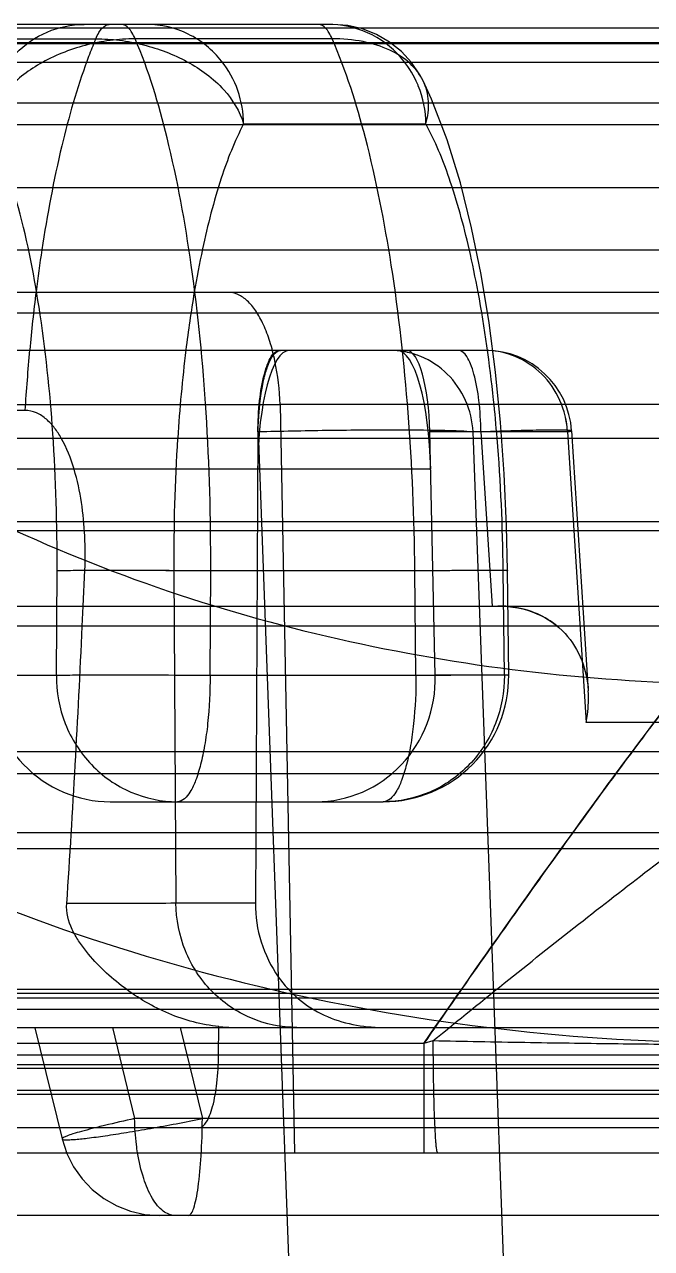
# Model space of a CAD drawing. Header units: millimetres. Extents: x 28656 to 29764, y -21384 to -20601.
# Drawn here: x 29189.663 to 29192.214, y -21149.678 to -21144.699 of the extents above; entities that cross this region are included whole.
import ezdxf

# ---------------------------------------------------------------- set-up
doc = ezdxf.new("R2010")
doc.units = ezdxf.units.MM
doc.header["$LTSCALE"] = 8
doc.layers.add('Cav-cor', color=30, linetype='Continuous')
doc.layers.add('dim', color=3, linetype='Continuous', lineweight=15)

# ---------------------------------------------------------------- blocks, each defined once
blk = doc.blocks.new('20160903.083224')
at = {"layer": 'Cav-cor', "color": 241}
for p, q in [((-48.6595, 10.2644), (-28.2875, 10.2647)), ((-33.2689, 10.2777), (-35.0386, 10.2777)), ((-35.0352, 10.2194), (-34.2339, 10.2194)), ((-33.2724, 10.2194), (-34.0737, 10.2194)), ((-29.1929, 10.1991), (-48.6694, 10.1991)), ((-39.9768, 10.2047), (-28.297, 10.2047)), ((-39.9895, 10.1247), (-24.9954, 10.1247)), ((-48.6435, 9.9584), (-28.2715, 9.9587)), ((-27.7081, 9.8697), (-49.1268, 9.8697)), ((-33.6322, 9.8733), (-32.8908, 9.8733)), ((-40.7306, 9.6147), (-25.4681, 9.6147)), ((-28.2181, 9.3597), (-48.6168, 9.3597)), ((-24.9439, 9.1877), (-40.3423, 9.1877)), ((-40.1037, 9.1047), (-25.9267, 9.1047)), ((-32.6472, 8.9517), (-35.4603, 8.9517)), ((-35.7863, 8.7323), (-33.4839, 8.7313)), ((-33.4839, 8.7313), (-33.4249, 5.6877)), ((-24.8108, 8.7313), (-33.4839, 8.7313)), ((-34.5221, 8.708), (-34.8185, 8.708)), ((-33.5743, 8.62), (-33.5843, 6.7033)), ((-33.5737, 8.62), (-33.4148, 4.335)), ((-32.8526, 7.6302), (-32.8744, 8.62)), ((-32.3149, 8.62), (-32.8744, 8.62)), ((-32.5406, 4.335), (-32.699, 8.62)), ((-32.6669, 8.62), (-32.6214, 7.9119)), ((-32.3149, 8.62), (-32.239, 7.4381)), ((-32.2979, 8.6242), (-32.23, 7.5672)), ((-57.1862, 8.5947), (-25.7221, 8.5947)), ((-32.8711, 8.4684), (-35.2924, 8.4684)), ((-27.7192, 8.2547), (-36.5609, 8.2547)), ((-34.5628, 8.2197), (-24.0036, 8.2197)), ((-34.394, 7.6302), (-34.3914, 8.056)), ((-34.2847, 7.9119), (-34.2781, 8.0576)), ((-33.9161, 8.056), (-33.9078, 6.7033)), ((-33.7688, 7.6302), (-33.7662, 8.056)), ((-33.7662, 8.056), (-32.9357, 8.056)), ((-32.9312, 7.6302), (-32.9357, 8.056)), ((-32.5586, 8.057), (-32.5762, 8.056)), ((-32.5716, 7.6302), (-32.5762, 8.056)), ((-32.554, 7.6312), (-32.5586, 8.057)), ((-38.2497, 7.9119), (-30.6943, 7.9119)), ((-34.2886, 7.8297), (-34.2847, 7.9119)), ((-28.2181, 7.8297), (-48.6168, 7.8297)), ((-34.675, 7.6302), (-34.394, 7.6302)), ((-33.7688, 7.6302), (-32.9312, 7.6302)), ((-32.5716, 7.6302), (-32.8526, 7.6302)), ((-32.554, 7.6312), (-32.5716, 7.6302)), ((-30.8905, 7.4381), (-32.239, 7.4381)), ((-49.1268, 7.3197), (-27.7081, 7.3197)), ((-48.6435, 7.231), (-28.1914, 7.231)), ((-34.1756, 7.1157), (-33.064, 7.1157)), ((-48.6694, 6.9903), (-28.1655, 6.9903)), ((-48.6595, 6.925), (-28.1754, 6.925)), ((-33.5843, 6.7033), (-33.9078, 6.7033)), ((-45.4031, 6.3374), (-31.4887, 6.3374)), ((-31.3246, 6.3518), (-42.1178, 6.3518)), ((-31.3444, 6.3163), (-42.1375, 6.3163)), ((-45.4322, 6.2721), (-31.4627, 6.2721)), ((-42.2032, 6.1977), (2.2365, 6.1977)), ((-34.4811, 6.1963), (-34.3708, 5.7438)), ((-34.1661, 6.1977), (-34.0756, 5.8265)), ((-33.8907, 6.1977), (-33.8002, 5.8265)), ((-33.7342, 6.085), (-33.7331, 6.2011)), ((-32.899, 6.1326), (-34.6901, 6.1326)), ((-32.8622, 6.1426), (-32.899, 6.1326)), ((-32.899, 6.1326), (-32.899, 5.6877)), ((-19.7999, 6.085), (-39.5937, 6.085)), ((-45.1505, 6.0314), (-31.5308, 6.0314)), ((-31.2825, 6.0458), (-42.0757, 6.0458)), ((-45.6824, 5.9427), (-30.6322, 5.9427)), ((-3.1048, 5.9249), (-37.0802, 5.9249)), ((0.042, 5.8265), (-34.0756, 5.8265)), ((-20.0358, 5.7897), (-39.5315, 5.7897)), ((-60.4322, 5.6877), (18.6189, 5.6877)), ((-0.0595, 5.4327), (-47.8822, 5.4327))]:
    blk.add_line(p, q, dxfattribs=at)
for points in [[(-32.9022, 10.0485), (-32.9148, 10.0724), (-32.9491, 10.1231), (-32.9906, 10.168), (-33.0383, 10.2063), (-33.0913, 10.237), (-33.1482, 10.2595), (-33.2079, 10.2731), (-33.2689, 10.2777)], [(-32.5586, 8.057), (-32.5625, 8.2381), (-32.5721, 8.4497), (-32.5872, 8.6582), (-32.6077, 8.8632), (-32.6339, 9.0641), (-32.666, 9.26), (-32.7047, 9.4501), (-32.7504, 9.6332), (-32.8042, 9.8082), (-32.8682, 9.9743), (-32.9021, 10.0483)], [(-34.3708, 5.7441), (-34.3512, 5.6841), (-34.3241, 5.6305), (-34.2896, 5.5816), (-34.2482, 5.5382), (-34.2009, 5.5013), (-34.1487, 5.4718), (-34.0928, 5.4502), (-34.0343, 5.4371), (-33.9745, 5.4327)]]:
    blk.add_lwpolyline(points, dxfattribs=at)
for centre, radius, start, end in [((-33.2847, 9.9043), 0.3735, 87.6664, 89.9974), ((-33.3037, 9.8727), 0.4125, 23.0295, 38.3305), ((-33.3012, 9.874), 0.4097, 22.1334, 23.0063), ((-29.8301, 8.515), 4.0594, 167.921, 170.4552), ((-36.8584, 8.4113), 4.2518, 10.5269, 12.9541), ((-27.8922, 8.3643), 6.6362, 171.36274, 172.84508), ((-27.0398, 8.2558), 7.4954, 172.83362, 174.65823), ((-28.8326, 8.3436), 5.0714, 170.4144, 173.0915), ((-26.137, 8.1683), 8.4025, 174.63697, 176.31719), ((-27.6188, 8.1924), 6.2946, 173.05388, 176.33515), ((-33.482, 8.9277), 0.024, 90.0329, 98.6815), ((-33.0364, 8.6253), 0.3264, 84.9905, 89.9955), ((-33.0365, 8.6245), 0.3273, 80.0001, 84.9927), ((-33.0369, 8.6227), 0.329, 70.0289, 79.9802), ((-32.6523, 8.6266), 0.3251, 89.0926, 89.9998), ((-32.6472, 8.6017), 0.35, 3.6762, 90), ((-32.6524, 8.6244), 0.3274, 80.0028, 89.0835), ((-32.6769, 8.6017), 0.3625, 2.9022, 12.23), ((-26.419, 8.1085), 7.4974, 176.28158, 180.40151), ((-40.2246, 7.9756), 7.6488, 0.60216, 4.64302), ((-32.5976, 7.4678), 0.4441, 87.0123, 90.0049), ((-32.5964, 7.4864), 0.4255, 82.1161, 87.0344), ((-33.064, 7.6257), 0.51, 270.0001, 0.613), ((-33.6674, 6.8444), 0.6467, 264.1689, 270.0169)]:
    blk.add_arc(centre, radius, start, end, dxfattribs=at)
for centre, major_axis, ratio, start_param, end_param in [((-33.4422, 8.4417), (-0.0046, 0.51), 0.260459, 6.280831, 7.799268), ((-33.0035, 8.4417), (-0.0046, 0.51), 0.260459, 4.762395, 6.280831), ((-32.9653, 8.6017), (-0.0032, 0.35), 0.260459, 4.762395, 6.280831), ((-34.1825, 7.6257), (-0.0973, 0.5013), 0.962928, 1.377253, 2.956776), ((-33.3449, 7.6257), (-0.0973, 0.5013), 0.962928, 2.956776, 4.536299), ((-33.0918, 6.7077), (0.0973, 0.5013), 0.962928, 1.76434, 2.394791)]:
    blk.add_ellipse(centre, major_axis=major_axis, ratio=ratio, start_param=start_param, end_param=end_param, dxfattribs=at)
for points, knots in [([(-34.6754, 9.8733), (-34.6749, 9.926), (-34.654, 10.0318), (-34.5666, 10.1661), (-34.4362, 10.2565), (-34.3325, 10.2777), (-34.2815, 10.2777)], [0, 0, 0, 0, 0.254042, 0.505717, 0.754049, 1, 1, 1, 1]), ([(-34.2339, 10.2194), (-34.2301, 10.2281), (-34.2224, 10.2434), (-34.207, 10.2659), (-34.1898, 10.2777), (-34.1791, 10.2777)], [0, 0, 0, 0, 0.339877, 0.614276, 1, 1, 1, 1]), ([(-34.0737, 10.2194), (-34.0774, 10.2281), (-34.0851, 10.2434), (-34.1005, 10.2659), (-34.1177, 10.2777), (-34.1284, 10.2777)], [0, 0, 0, 0, 0.339845, 0.614227, 1, 1, 1, 1]), ([(-33.7216, 10.1285), (-33.7578, 10.1743), (-33.8509, 10.2505), (-33.9684, 10.2777), (-34.0261, 10.2777)], [0, 0, 0, 0, 0.502856, 1, 1, 1, 1]), ([(-33.2724, 10.2194), (-33.2761, 10.2281), (-33.2838, 10.2434), (-33.2992, 10.2659), (-33.3164, 10.2777), (-33.3271, 10.2777)], [0, 0, 0, 0, 0.33971, 0.614019, 1, 1, 1, 1]), ([(-32.9802, 10.1285), (-33.0148, 10.1723), (-33.103, 10.2459), (-33.2143, 10.2752), (-33.2695, 10.2774)], [0, 0, 0, 0, 0.502681, 1, 1, 1, 1]), ([(-34.0737, 10.2194), (-34.1076, 10.2194), (-34.1762, 10.2152), (-34.3086, 10.1881), (-34.4595, 10.129), (-34.6015, 10.0195), (-34.6606, 9.922), (-34.6754, 9.8733)], [0, 0, 0, 0, 0.138562, 0.279254, 0.550523, 0.792287, 1, 1, 1, 1]), ([(-34.2339, 10.2194), (-34.2369, 10.2124), (-34.2492, 10.183), (-34.2607, 10.1534), (-34.269, 10.1308)], [0, 0, 0, 0, 0.242407, 1, 1, 1, 1]), ([(-34.2339, 10.2194), (-34.2015, 10.2194), (-34.1362, 10.2159), (-34.0096, 10.1906), (-33.9178, 10.1568), (-33.8618, 10.1264)], [0, 0, 0, 0, 0.25092, 0.505851, 1, 1, 1, 1]), ([(-33.7662, 8.056), (-33.7652, 8.2703), (-33.7768, 8.6859), (-33.834, 9.2749), (-33.9267, 9.7848), (-34.0183, 10.0897), (-34.0737, 10.2194)], [0, 0, 0, 0, 0.292792, 0.567332, 0.807419, 1, 1, 1, 1]), ([(-32.9022, 10.0486), (-32.9151, 10.075), (-32.9542, 10.1257), (-33.0407, 10.1792), (-33.1495, 10.2132), (-33.2301, 10.2194), (-33.2724, 10.2194)], [0, 0, 0, 0, 0.206435, 0.436657, 0.70341, 1, 1, 1, 1]), ([(-32.9357, 8.056), (-32.9377, 8.2704), (-32.9549, 8.6862), (-33.02, 9.2752), (-33.1197, 9.7851), (-33.2153, 10.0899), (-33.2724, 10.2194)], [0, 0, 0, 0, 0.29237, 0.566776, 0.807015, 1, 1, 1, 1]), ([(-34.269, 10.1308), (-34.3108, 10.0177), (-34.3831, 9.7629), (-34.4315, 9.5029), (-34.4531, 9.3609)], [0, 0, 0, 0, 0.456466, 1, 1, 1, 1]), ([(-33.8618, 10.1264), (-33.8069, 10.0964), (-33.7114, 10.0267), (-33.6476, 9.9244), (-33.6322, 9.8733)], [0, 0, 0, 0, 0.539543, 1, 1, 1, 1]), ([(-33.6322, 9.8733), (-33.6326, 9.9191), (-33.6484, 10.011), (-33.6933, 10.0928), (-33.7216, 10.1285)], [0, 0, 0, 0, 0.501645, 1, 1, 1, 1]), ([(-32.8908, 9.8733), (-32.8824, 9.9027), (-32.8743, 9.9631), (-32.8895, 10.0225), (-32.9022, 10.0485)], [0, 0, 0, 0, 0.514355, 1, 1, 1, 1]), ([(-34.3914, 8.056), (-34.3903, 8.242), (-34.4006, 8.6008), (-34.4534, 9.1037), (-34.5278, 9.4775), (-34.6067, 9.7245), (-34.6513, 9.8278), (-34.6754, 9.8733)], [0, 0, 0, 0, 0.301311, 0.580496, 0.81821, 0.916766, 1, 1, 1, 1]), ([(-33.6322, 9.8733), (-33.6693, 9.803), (-33.7343, 9.6352), (-33.7787, 9.4617), (-33.7995, 9.3645)], [0, 0, 0, 0, 0.444146, 1, 1, 1, 1]), ([(-32.7148, 9.3645), (-32.7373, 9.4618), (-32.7847, 9.6355), (-32.8525, 9.8031), (-32.8908, 9.8733)], [0, 0, 0, 0, 0.555427, 1, 1, 1, 1]), ([(-33.4839, 8.7313), (-33.4861, 8.7909), (-33.4957, 8.8776), (-33.5232, 8.9856), (-33.5489, 9.0541), (-33.5794, 9.1106), (-33.6141, 9.1533), (-33.6524, 9.1809), (-33.6811, 9.1877), (-33.6944, 9.1877)], [0, 0, 0, 0, 0.332748, 0.484433, 0.621148, 0.740361, 0.841252, 0.925757, 1, 1, 1, 1]), ([(-32.6009, 8.5947), (-32.6052, 8.6469), (-32.6238, 8.8455), (-32.6512, 9.0434), (-32.6782, 9.1881)], [0, 0, 0, 0, 0.2622, 1, 1, 1, 1]), ([(-33.5743, 8.62), (-33.574, 8.6628), (-33.5698, 8.7421), (-33.5553, 8.8344), (-33.5364, 8.8942), (-33.5207, 8.929), (-33.5, 8.9517), (-33.486, 8.9517)], [0, 0, 0, 0, 0.360581, 0.666776, 0.787496, 0.882597, 1, 1, 1, 1]), ([(-33.5737, 8.62), (-33.5724, 8.6629), (-33.5689, 8.725), (-33.5571, 8.8035), (-33.5463, 8.853), (-33.5329, 8.8943), (-33.5169, 8.929), (-33.496, 8.9517), (-33.482, 8.9517)], [0, 0, 0, 0, 0.360133, 0.522648, 0.666363, 0.787139, 0.882366, 1, 1, 1, 1]), ([(-33.5262, 8.9078), (-33.521, 8.9189), (-33.5114, 8.9369), (-33.4937, 8.9502), (-33.4856, 8.9514)], [0, 0, 0, 0, 0.599268, 1, 1, 1, 1]), ([(-32.699, 8.62), (-32.7012, 8.6639), (-32.7218, 8.7513), (-32.7975, 8.8611), (-32.9074, 8.9345), (-32.9938, 8.9517), (-33.0364, 8.9517)], [0, 0, 0, 0, 0.25403, 0.505612, 0.753941, 1, 1, 1, 1]), ([(-32.6669, 8.62), (-32.6675, 8.6629), (-32.6724, 8.7421), (-32.6877, 8.8345), (-32.7071, 8.8943), (-32.7231, 8.929), (-32.744, 8.9517), (-32.758, 8.9517)], [0, 0, 0, 0, 0.360144, 0.666262, 0.787074, 0.88233, 1, 1, 1, 1]), ([(-32.3149, 8.62), (-32.3171, 8.6639), (-32.3378, 8.7513), (-32.4135, 8.8611), (-32.5234, 8.9345), (-32.6098, 8.9517), (-32.6523, 8.9517)], [0, 0, 0, 0, 0.25403, 0.505612, 0.753941, 1, 1, 1, 1]), ([(-33.5737, 8.62), (-33.5721, 8.6759), (-33.5668, 8.7554), (-33.5473, 8.8512), (-33.5341, 8.8911), (-33.5262, 8.9078)], [0, 0, 0, 0, 0.5723, 0.810892, 1, 1, 1, 1]), ([(-34.3741, 8.5949), (-34.3822, 8.6091), (-34.4001, 8.6365), (-34.4329, 8.6729), (-34.4737, 8.7003), (-34.5061, 8.708), (-34.5221, 8.708)], [0, 0, 0, 0, 0.252242, 0.503215, 0.752415, 1, 1, 1, 1]), ([(-32.699, 8.62), (-32.7154, 8.6216), (-32.7567, 8.6238), (-32.8677, 8.6271), (-33.0501, 8.6281), (-33.3003, 8.6261), (-33.4806, 8.6225), (-33.5731, 8.62)], [0, 0, 0, 0, 0.056832, 0.141603, 0.381204, 0.68258, 1, 1, 1, 1]), ([(-32.2979, 8.6242), (-32.2979, 8.6248), (-32.3011, 8.6254), (-32.3054, 8.6262), (-32.3142, 8.6267), (-32.3255, 8.6272), (-32.3402, 8.6275), (-32.3657, 8.6277), (-32.4045, 8.6274), (-32.4586, 8.6265), (-32.5217, 8.6249), (-32.5922, 8.6228), (-32.6414, 8.621), (-32.6669, 8.62)], [0, 0, 0, 0, 0.005368, 0.019175, 0.04174, 0.072977, 0.112706, 0.160669, 0.279999, 0.427826, 0.60024, 0.792659, 1, 1, 1, 1]), ([(-32.2979, 8.6242), (-32.2979, 8.6237), (-32.2998, 8.6229), (-32.3026, 8.6221), (-32.3082, 8.621), (-32.3124, 8.6204), (-32.3149, 8.62)], [0, 0, 0, 0, 0.077063, 0.26579, 0.573567, 1, 1, 1, 1]), ([(-34.2781, 8.0576), (-34.274, 8.1496), (-34.2801, 8.2888), (-34.3181, 8.4688), (-34.3514, 8.5552), (-34.3741, 8.5949)], [0, 0, 0, 0, 0.501276, 0.751377, 1, 1, 1, 1]), ([(-34.5628, 8.2197), (-34.0985, 8.0075), (-33.1174, 7.6947), (-32.095, 7.5947), (-31.5858, 7.5947)], [0, 0, 0, 0, 0.500605, 1, 1, 1, 1]), ([(-34.3914, 8.056), (-34.362, 8.057), (-34.2826, 8.0575), (-34.0742, 8.0582), (-33.8952, 8.0571), (-33.7662, 8.056)], [0, 0, 0, 0, 0.141282, 0.380925, 1, 1, 1, 1]), ([(-34.2781, 8.0576), (-34.2017, 8.0579), (-34.081, 8.0577), (-33.9603, 8.0575), (-33.9161, 8.056)], [0, 0, 0, 0, 0.633511, 1, 1, 1, 1]), ([(-32.9357, 8.056), (-32.9097, 8.0562), (-32.8594, 8.0566), (-32.7873, 8.0572), (-32.7227, 8.0575), (-32.6674, 8.0578), (-32.6277, 8.0579), (-32.6017, 8.0578), (-32.5866, 8.0578), (-32.5752, 8.0574), (-32.566, 8.0578), (-32.5623, 8.0567), (-32.5586, 8.0575), (-32.5587, 8.057)], [0, 0, 0, 0, 0.207091, 0.40025, 0.57323, 0.721251, 0.840674, 0.888616, 0.928325, 0.959547, 0.982026, 0.995523, 1, 1, 1, 1]), ([(-31.5601, 7.9119), (-31.5629, 7.9119), (-31.5699, 7.9087), (-31.5809, 7.9008), (-31.5955, 7.8878), (-31.6219, 7.8617), (-31.6621, 7.8172), (-31.7183, 7.7507), (-31.7849, 7.6682), (-31.8607, 7.5716), (-31.9445, 7.4622), (-32.0695, 7.2961), (-32.2377, 7.0674), (-32.4498, 6.7729), (-32.6724, 6.4584), (-32.8229, 6.2425), (-32.899, 6.1326)], [0, 0, 0, 0, 0.003699, 0.009821, 0.018519, 0.029786, 0.05978, 0.099112, 0.146921, 0.202288, 0.264302, 0.332098, 0.481904, 0.646121, 0.820131, 1, 1, 1, 1]), ([(-32.5976, 7.9119), (-32.5437, 7.9119), (-32.4413, 7.8935), (-32.3205, 7.8089), (-32.2501, 7.6941), (-32.2327, 7.6093), (-32.23, 7.5672)], [0, 0, 0, 0, 0.290764, 0.541911, 0.772306, 1, 1, 1, 1]), ([(-32.3563, 7.8298), (-32.3806, 7.85), (-32.4382, 7.8853), (-32.5034, 7.9031), (-32.5381, 7.9079)], [0, 0, 0, 0, 0.474919, 1, 1, 1, 1]), ([(-32.899, 6.1326), (-32.775, 6.3117), (-32.5348, 6.6549), (-32.1918, 7.1318), (-31.9318, 7.4813), (-31.7561, 7.705), (-31.6822, 7.7941), (-31.6491, 7.8313)], [0, 0, 0, 0, 0.309858, 0.595632, 0.835413, 0.929199, 1, 1, 1, 1]), ([(-34.394, 7.6302), (-34.3646, 7.6312), (-34.2852, 7.6317), (-34.0768, 7.6324), (-33.8978, 7.6313), (-33.7688, 7.6302)], [0, 0, 0, 0, 0.141282, 0.380925, 1, 1, 1, 1]), ([(-34.394, 7.6302), (-34.3946, 7.5635), (-34.3701, 7.4293), (-34.2614, 7.2583), (-34.0972, 7.1429), (-33.9661, 7.1157), (-33.9017, 7.1157)], [0, 0, 0, 0, 0.254081, 0.505767, 0.754079, 1, 1, 1, 1]), ([(-33.7688, 7.6302), (-33.7687, 7.5646), (-33.773, 7.4689), (-33.7893, 7.3478), (-33.805, 7.2707), (-33.825, 7.2061), (-33.8487, 7.152), (-33.8802, 7.1157), (-33.9017, 7.1157)], [0, 0, 0, 0, 0.357271, 0.520223, 0.664967, 0.786942, 0.883005, 1, 1, 1, 1]), ([(-32.9312, 7.6302), (-32.931, 7.5646), (-32.9354, 7.4689), (-32.9517, 7.3478), (-32.9674, 7.2706), (-32.9873, 7.2061), (-33.011, 7.152), (-33.0425, 7.1157), (-33.064, 7.1157)], [0, 0, 0, 0, 0.35728, 0.520238, 0.664981, 0.786956, 0.883016, 1, 1, 1, 1]), ([(-32.5716, 7.6302), (-32.5711, 7.5635), (-32.5955, 7.4293), (-32.7042, 7.2583), (-32.8684, 7.1429), (-32.9995, 7.1157), (-33.064, 7.1157)], [0, 0, 0, 0, 0.254074, 0.505754, 0.754059, 1, 1, 1, 1]), ([(-32.9312, 7.6302), (-32.9051, 7.6304), (-32.8548, 7.6308), (-32.7828, 7.6314), (-32.7182, 7.6317), (-32.6628, 7.632), (-32.6231, 7.632), (-32.5972, 7.632), (-32.5821, 7.632), (-32.5707, 7.6316), (-32.5615, 7.632), (-32.5578, 7.6309), (-32.5541, 7.6317), (-32.5541, 7.6312)], [0, 0, 0, 0, 0.207059, 0.400191, 0.573152, 0.721165, 0.84059, 0.888538, 0.928257, 0.959491, 0.981986, 0.995501, 1, 1, 1, 1]), ([(-32.239, 7.4381), (-32.2368, 7.4489), (-32.2297, 7.4915), (-32.2279, 7.5351), (-32.23, 7.5672)], [0, 0, 0, 0, 0.255164, 1, 1, 1, 1]), ([(-32.8622, 6.1426), (-32.7595, 6.2264), (-32.5567, 6.3906), (-32.2572, 6.6281), (-31.972, 6.8492), (-31.7462, 7.0194), (-31.5787, 7.142), (-31.4664, 7.2222), (-31.3648, 7.2926), (-31.2755, 7.3519), (-31.2001, 7.3991), (-31.1402, 7.4328), (-31.0999, 7.4519), (-31.0763, 7.4586), (-31.0673, 7.4592), (-31.0639, 7.4584)], [0, 0, 0, 0, 0.177942, 0.350308, 0.513266, 0.662307, 0.729949, 0.791986, 0.84758, 0.895848, 0.935903, 0.966925, 0.988278, 0.99528, 1, 1, 1, 1]), ([(-35.2336, 6.9592), (-34.6707, 6.6827), (-33.472, 6.2685), (-32.2134, 6.1342), (-31.5858, 6.1342)], [0, 0, 0, 0, 0.499827, 1, 1, 1, 1]), ([(-33.7331, 6.2011), (-33.8027, 6.2082), (-33.9404, 6.2453), (-34.0932, 6.3353), (-34.2012, 6.4265), (-34.262, 6.4915), (-34.3042, 6.5492), (-34.3404, 6.611), (-34.3542, 6.6661), (-34.3518, 6.702)], [0, 0, 0, 0, 0.247226, 0.495698, 0.620778, 0.746346, 0.809455, 0.872867, 1, 1, 1, 1]), ([(-33.9078, 6.7033), (-33.9622, 6.7014), (-34.1103, 6.7016), (-34.2582, 6.7015), (-34.3518, 6.702)], [0, 0, 0, 0, 0.367954, 1, 1, 1, 1]), ([(-33.4154, 6.1977), (-33.4792, 6.1977), (-33.6088, 6.2243), (-33.7719, 6.3372), (-33.8811, 6.5051), (-33.9073, 6.6374), (-33.9078, 6.7033)], [0, 0, 0, 0, 0.245951, 0.494283, 0.745958, 1, 1, 1, 1]), ([(-33.4912, 6.4035), (-33.4678, 6.3703), (-33.4118, 6.3092), (-33.2731, 6.2214), (-33.148, 6.1977), (-33.0671, 6.1977)], [0, 0, 0, 0, 0.249838, 0.502475, 1, 1, 1, 1]), ([(-30.9439, 6.1438), (-30.9447, 6.1427), (-30.949, 6.1414), (-30.9568, 6.1396), (-30.9695, 6.138), (-30.9948, 6.1357), (-31.0375, 6.1333), (-31.1013, 6.1309), (-31.1817, 6.1291), (-31.278, 6.1277), (-31.3893, 6.1268), (-31.5647, 6.1264), (-31.8128, 6.1273), (-32.1386, 6.1304), (-32.493, 6.1355), (-32.7374, 6.14), (-32.8622, 6.1426)], [0, 0, 0, 0, 0.002128, 0.006422, 0.012982, 0.021818, 0.046285, 0.079665, 0.12169, 0.172001, 0.230157, 0.295637, 0.446123, 0.617955, 0.804841, 1, 1, 1, 1]), ([(-32.8622, 6.1426), (-32.8621, 6.1123), (-32.8617, 6.0533), (-32.8605, 5.9681), (-32.8588, 5.8903), (-32.8566, 5.8227), (-32.8543, 5.7738), (-32.8523, 5.7416), (-32.8507, 5.7228), (-32.8492, 5.7083), (-32.8476, 5.6973), (-32.8463, 5.6915), (-32.8448, 5.6877), (-32.8439, 5.6877)], [0, 0, 0, 0, 0.199185, 0.388192, 0.560601, 0.71053, 0.832882, 0.882386, 0.923531, 0.955987, 0.979511, 0.994014, 1, 1, 1, 1]), ([(-33.8139, 5.7897), (-33.8014, 5.7897), (-33.783, 5.8101), (-33.769, 5.8411), (-33.7519, 5.8944), (-33.7387, 5.9766), (-33.7346, 6.047), (-33.7342, 6.085)], [0, 0, 0, 0, 0.117457, 0.213014, 0.334077, 0.64063, 1, 1, 1, 1]), ([(-34.0756, 5.8265), (-34.1164, 5.8176), (-34.1743, 5.8045), (-34.2464, 5.7868), (-34.2897, 5.7753), (-34.3235, 5.7656), (-34.3495, 5.7568), (-34.3624, 5.7513), (-34.3714, 5.7462), (-34.3708, 5.744)], [0, 0, 0, 0, 0.406242, 0.578179, 0.723878, 0.840609, 0.926022, 0.97888, 1, 1, 1, 1]), ([(-34.3708, 5.744), (-34.3705, 5.7427), (-34.3653, 5.741), (-34.3567, 5.7404), (-34.3417, 5.7405), (-34.3121, 5.7424), (-34.2627, 5.7476), (-34.1911, 5.7574), (-34.105, 5.7707), (-34.0084, 5.7871), (-33.9055, 5.8059), (-33.8355, 5.8194), (-33.8002, 5.8265)], [0, 0, 0, 0, 0.007225, 0.023062, 0.048292, 0.082818, 0.178158, 0.305137, 0.457933, 0.629885, 0.813561, 1, 1, 1, 1]), ([(-34.0636, 5.6868), (-34.0654, 5.6981), (-34.072, 5.7444), (-34.0751, 5.7911), (-34.0756, 5.8265)], [0, 0, 0, 0, 0.244016, 1, 1, 1, 1]), ([(-33.8563, 5.4327), (-33.852, 5.4327), (-33.8418, 5.4434), (-33.8337, 5.4661), (-33.8242, 5.5025), (-33.8128, 5.573), (-33.8032, 5.6826), (-33.8005, 5.7759), (-33.8002, 5.8265)], [0, 0, 0, 0, 0.032334, 0.092899, 0.185381, 0.307536, 0.624511, 1, 1, 1, 1]), ([(-33.9114, 5.4327), (-33.9284, 5.4327), (-33.9559, 5.4447), (-33.9839, 5.4729), (-34.0137, 5.5162), (-34.0433, 5.5882), (-34.0579, 5.6518), (-34.0636, 5.6868)], [0, 0, 0, 0, 0.162562, 0.262725, 0.379179, 0.66119, 1, 1, 1, 1])]:
    blk.add_open_spline(points, degree=3, knots=knots, dxfattribs=at)
for points in [[(-32.8908, 9.8733), (-32.8912, 9.926), (-32.9019, 9.9795), (-32.9217, 10.0283)], [(-34.3518, 6.702), (-34.3262, 7.0776), (-34.3063, 7.4536), (-34.2886, 7.8297)]]:
    blk.add_open_spline(points, degree=3, dxfattribs=at)

msp = doc.modelspace()

# ---------------------------------------------------------------- linework, layer by layer
at = {"layer": 'Cav-cor', "color": 241}
msp.add_line((29143.2801, -21149.2889), (29263.2801, -21149.2889), dxfattribs=at)

# ---------------------------------------------------------------- block references
at = {"layer": 'dim'}
msp.add_blockref('20160903.083224', (29224.1868, -21154.9766), dxfattribs=at)

doc.saveas('drawing.dxf')
